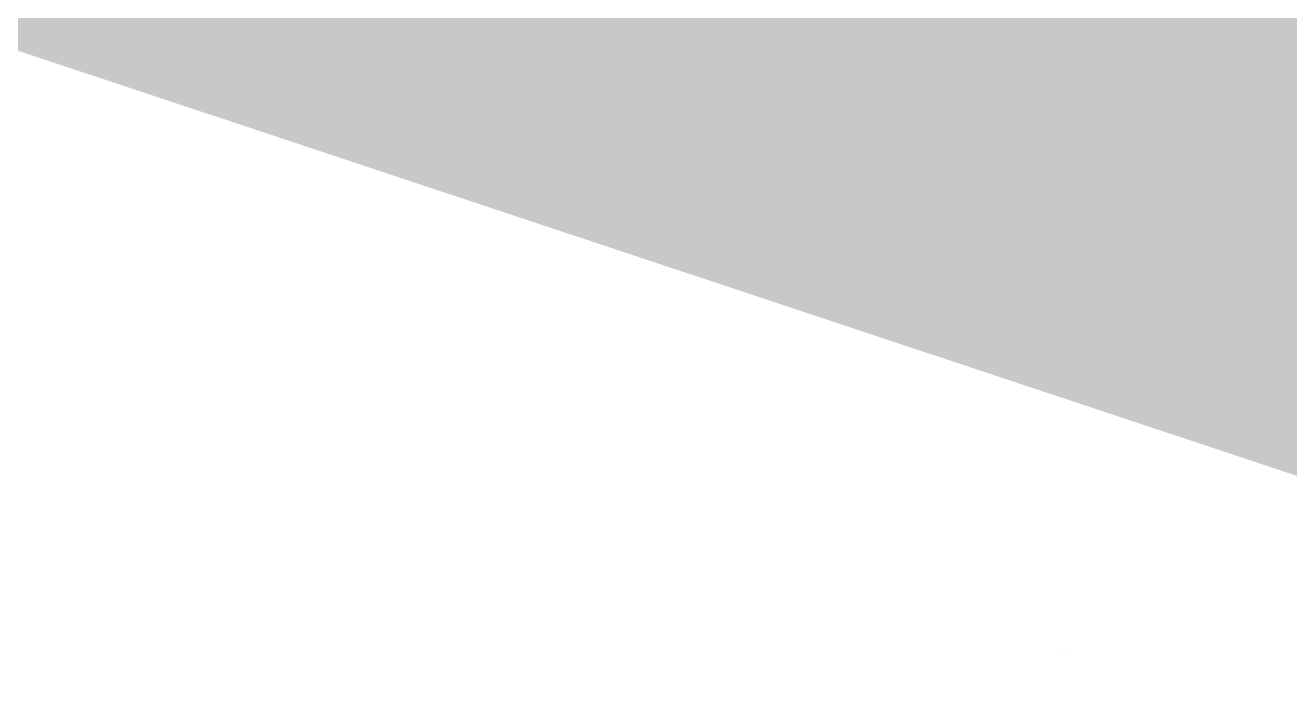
# Model space of a CAD drawing. Header units: millimetres. Extents: x 0 to 420, y 0 to 297.
# Drawn here: x 369.0033 to 369.0927, y 50.0631 to 50.1108 of the extents above; entities that cross this region are included whole.
import ezdxf

# ---------------------------------------------------------------- set-up
doc = ezdxf.new("R2010")
doc.units = ezdxf.units.MM

msp = doc.modelspace()

# ---------------------------------------------------------------- hatches: boundary and pattern name
at = {"true_color": 0xe9ba62}
msp.add_hatch(color=7, dxfattribs=at).paths.add_polyline_path([(372.909108, 50.292858), (372.90057, 50.275781), (372.892145, 50.25893), (372.883775, 50.242192), (372.868761, 50.242495), (372.85395, 50.242792), (372.83924, 50.243078), (372.803647, 50.243492), (372.788101, 50.243669), (372.779277, 50.243762), (372.658604, 50.238923), (372.54083, 50.22261), (372.422436, 50.197758), (372.395418, 50.190852), (372.36876, 50.184042), (372.342283, 50.177289), (372.294766, 50.165187), (372.247267, 50.153046), (372.199785, 50.14086), (372.199785, 50.123783), (372.199785, 50.106932), (372.199785, 50.090194), (372.061899, 50.079657), (371.924025, 50.068997), (371.786173, 50.058021), (371.255752, 50.025514), (370.727741, 50.016724), (370.196932, 50.034562), (370.178243, 50.035696), (370.159796, 50.036824), (370.141479, 50.037957), (370.01681, 50.045473), (369.892215, 50.053934), (369.767817, 50.064861), (369.711982, 50.083124), (369.6758, 50.092746), (369.628257, 50.101974), (369.583569, 50.109088), (369.564056, 50.112195), (369.552993, 50.113956), (369.524988, 50.11841), (369.497349, 50.122819), (369.469901, 50.127205), (369.440642, 50.131804), (369.411761, 50.136346), (369.383059, 50.14086), (369.207605, 50.168439), (369.031976, 50.194194), (368.855829, 50.216859), (368.847291, 50.199782), (368.838865, 50.182931), (368.830496, 50.166193), (369.943313, 49.9203), (371.116236, 49.900249), (372.25577, 50.006164), (372.273194, 50.008346), (372.290381, 50.010493), (372.30745, 50.012624), (372.543852, 50.045977), (372.777585, 50.088169), (373.01044, 50.14086), (373.018979, 50.18355), (373.027404, 50.225678), (373.035773, 50.267525), (373.001621, 50.258987), (372.967919, 50.250561), (372.934441, 50.242192), (372.925903, 50.259268), (372.917478, 50.276119)])
at = {"true_color": 0xebbf68}
msp.add_hatch(color=7, dxfattribs=at).paths.add_polyline_path([(368.855829, 50.216859), (368.847291, 50.199782), (368.838865, 50.182931), (368.830496, 50.166193), (369.423446, 49.969312), (370.053956, 49.903634), (371.262464, 49.912863), (371.262464, 49.921401), (371.262464, 49.929826), (371.262464, 49.938196), (371.305154, 49.946734), (371.347282, 49.955159), (371.389129, 49.963529), (371.389129, 49.972067), (371.389129, 49.980492), (371.389129, 49.988862), (370.986169, 50.000056), (370.583417, 50.015135), (370.180846, 50.036209), (370.149018, 50.038173), (370.135121, 50.039033), (370.127241, 50.039528), (370.092054, 50.041638), (370.056866, 50.043759), (370.021679, 50.045886), (369.988784, 50.048017), (369.956323, 50.050114), (369.924071, 50.052194), (369.87193, 50.055805), (369.81984, 50.059984), (369.767817, 50.064861), (369.711982, 50.083124), (369.6758, 50.092746), (369.628257, 50.101974), (369.583569, 50.109088), (369.564056, 50.112195), (369.552993, 50.113956), (369.524988, 50.11841), (369.497349, 50.122819), (369.469901, 50.127205), (369.440642, 50.131804), (369.411761, 50.136346), (369.383059, 50.14086), (369.207605, 50.168439), (369.031976, 50.194194)])
at = {"true_color": 0xe9c06d}
msp.add_hatch(color=7, dxfattribs=at).paths.add_polyline_path([(368.855829, 50.216859), (368.847291, 50.199782), (368.838865, 50.182931), (368.830496, 50.166193), (368.94349, 50.129129), (369.05753, 50.09864), (369.173479, 50.072587), (369.196627, 50.067844), (369.219465, 50.063169), (369.242157, 50.058527), (369.283639, 50.049485), (369.301753, 50.045531), (369.312026, 50.043277), (369.334503, 50.038679), (369.356689, 50.034136), (369.378727, 50.029622), (369.423198, 50.02059), (369.451827, 50.01659), (369.489154, 50.014195), (369.50623, 50.031271), (369.523081, 50.048122), (369.53982, 50.064861), (369.494763, 50.105569), (369.44335, 50.12654), (369.341513, 50.145749), (369.306965, 50.151314), (369.291879, 50.153737), (369.283323, 50.155097), (369.14114, 50.178129), (368.998721, 50.198673)])
at = {"true_color": 0xffbf3f}
msp.add_hatch(color=7, dxfattribs=at).paths.add_polyline_path([(368.982494, 50.090194), (369.053802, 50.072367), (369.080073, 50.065799), (369.083826, 50.064861)])

doc.saveas('drawing.dxf')
